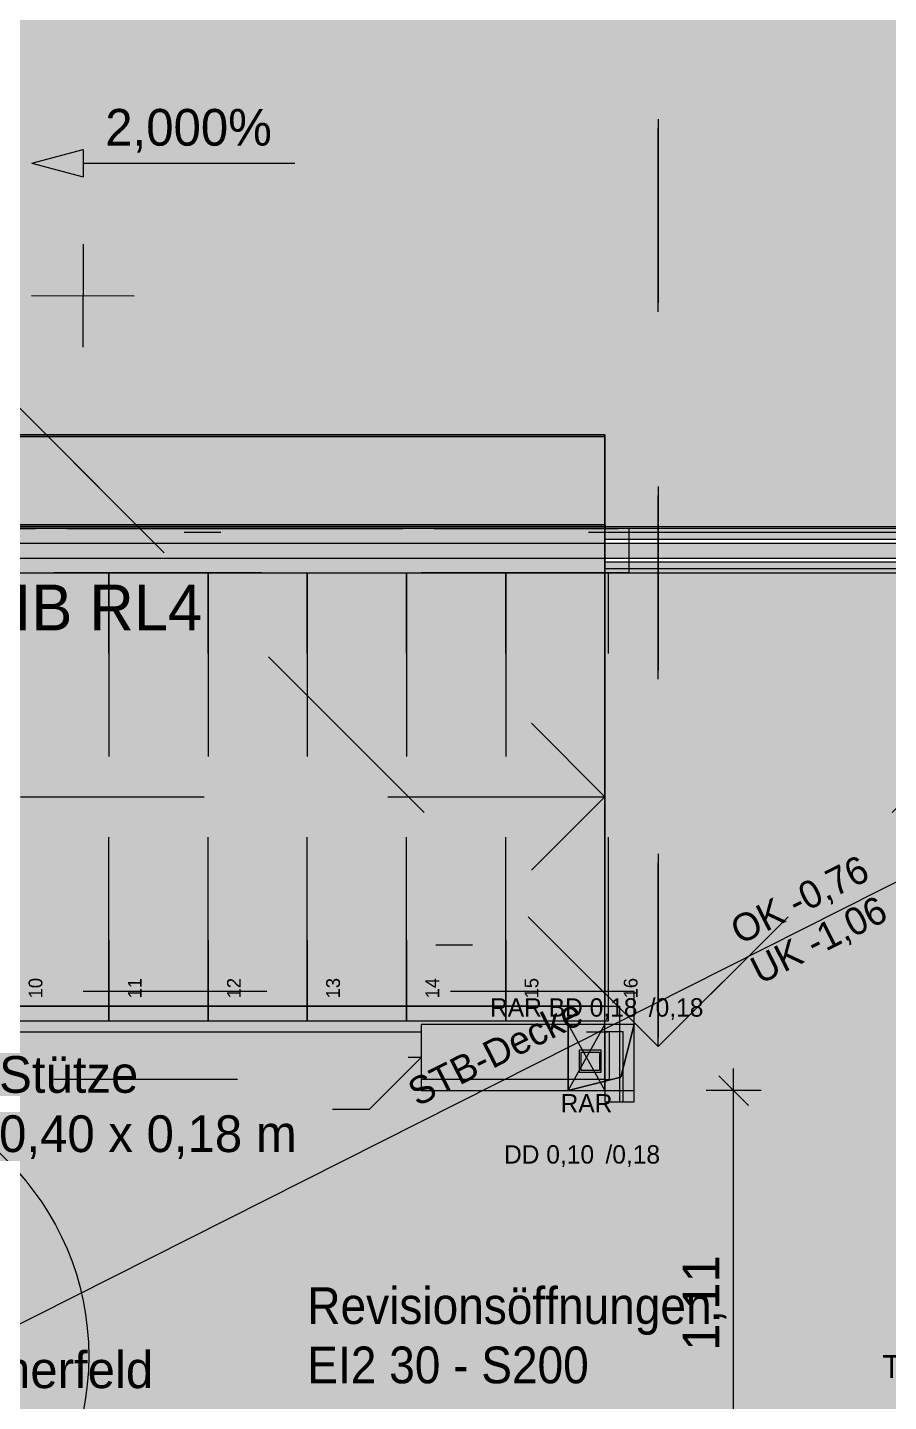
# Model space of a CAD drawing. Header units: metres. Extents: x -3.9 to 83, y -38 to 6.2.
# Drawn here: x 9.273 to 11.617, y -23.366 to -19.626 of the extents above; entities that cross this region are included whole.
import ezdxf

# ---------------------------------------------------------------- set-up
doc = ezdxf.new("R2010")
doc.units = ezdxf.units.M
doc.header["$MEASUREMENT"] = 0
doc.set_wipeout_variables(frame=1)
for name, pattern in [('Achse', [0.004, 0.002, -0.001, 0, -0.001]), ('Schnittlinie', [0.006, 0.003, -0.0015, 0, -0.0015]), ('Strichlinie eng', [0.002, 0.0015, -0.0005]), ('Untersicht', [0.001, 0.0005, -0.0005]), ('Wipeout_Contour', [1, 0, -1])]:
    doc.linetypes.add(name, pattern=pattern)
for name, color, linetype in [('0._EG PP_2_000 Achsraster', 7, 'Continuous'), ('0._EG PP_2_110 Wand Aussen', 7, 'Continuous'), ('0._EG PP_2_140 Brüstung', 7, 'Continuous'), ('0._EG PP_2_150 Stütze', 7, 'Continuous'), ('0._EG PP_2_165 Fassadengestaltung 1 Rankgerüst', 7, 'Continuous'), ('0._EG PP_2_221 Bodenaufbau - Abdichtung', 7, 'Continuous'), ('0._EG PP_2_221 Bodenaufbau - Terrassenbelag', 7, 'Continuous'), ('0._EG PP_2_270 Deckendurchbruchsymbol', 7, 'Continuous'), ('0._EG PP_2_410 Treppe', 7, 'Continuous'), ('0._EG PP_2_520 Fixeinbauten', 7, 'Continuous'), ('0._EG PP_2_611 Entwässerung', 7, 'Continuous'), ('0._EG PP_2_815 Raumbegrenzung', 7, 'Continuous'), ('0._EG PP_2_851 Marker Schnitt', 7, 'Continuous'), ('0._EG PP_2_870 Dokumentation allgemein', 7, 'Continuous'), ('0._EG PP_2_910 Allgemein Bemaßung.x', 7, 'Continuous'), ('0._EG PP_2_915 Allgemein Beschriftung.x', 7, 'Continuous'), ('0._EG PP_2_950 Polierplan Bemaßung', 7, 'Continuous'), ('0._EG PP_2_955 Polierplan Beschriftung', 7, 'Continuous'), ('0._EG PP_2_Gelände_Geländepunkt.verm', 7, 'Continuous')]:
    doc.layers.add(name, color=color, linetype=linetype)
doc.styles.add('ERSTELLTER_STIL_2', font='')
doc.styles.add('ERSTELLTER_STIL_8', font='', dxfattribs={"width": 0.936868})
doc.styles.get('ERSTELLTER_STIL_2').set_extended_font_data('Eurostile')
doc.styles.get('ERSTELLTER_STIL_8').set_extended_font_data('Eurostile')

msp = doc.modelspace()

# ---------------------------------------------------------------- hatches: boundary and pattern name
at = {"layer": '0._EG PP_2_110 Wand Aussen', "linetype": 'Continuous', "lineweight": 13, "true_color": 0xff6400}
for points in [[(12.155, -20.99), (10.845, -20.99), (10.845, -21.02), (12.155, -21.02)], [(12.065, -21.08), (10.845, -21.08), (10.845, -21.11), (12.065, -21.11)]]:
    msp.add_hatch(color=30, dxfattribs=at).paths.add_polyline_path(points)
at = {"layer": '0._EG PP_2_110 Wand Aussen', "linetype": 'Continuous', "lineweight": 13, "true_color": 0xb85600}
msp.add_hatch(color=32, dxfattribs=at).paths.add_polyline_path([(12.105, -21.03), (10.845, -21.03), (10.845, -21.07), (12.105, -21.07)])
at = {"layer": '0._EG PP_2_140 Brüstung', "linetype": 'Continuous', "lineweight": 0, "true_color": 0x000000}
msp.add_hatch(color=18, dxfattribs=at).paths.add_polyline_path([(10.845, -22.36), (10.845, -22.55), (10.895, -22.55), (10.895, -22.36)])
at = {"layer": '0._EG PP_2_150 Stütze', "linetype": 'Continuous', "lineweight": 13, "true_color": 0x3f7f02}
msp.add_hatch(color=76, dxfattribs=at).paths.add_polyline_path([(10.345, -22.52), (10.745, -22.52), (10.745, -22.34), (10.345, -22.34)])
at = {"layer": '0._EG PP_2_270 Deckendurchbruchsymbol', "linetype": 'Continuous', "lineweight": 0, "true_color": 0x000000}
msp.add_hatch(color=18, dxfattribs=at).paths.add_polyline_path([(10.745, -22.52), (10.925, -22.52), (10.925, -22.34), (10.8887, -22.4836)])
at = {"layer": '0._EG PP_2_950 Polierplan Bemaßung', "linetype": 'Continuous', "lineweight": 13, "true_color": 0x6c6cff}
msp.add_hatch(color=171, dxfattribs=at).paths.add_polyline_path([(9.285, -19.995), (9.425, -20.0325), (9.425, -19.9575)])

# ---------------------------------------------------------------- linework, layer by layer
at = {"layer": '0._EG PP_2_110 Wand Aussen', "color": 7, "linetype": 'Continuous', "lineweight": 18, "ltscale": 1000}
for p, q in [((12.145, -21.02), (10.845, -21.02)), ((12.105, -21.03), (10.845, -21.03)), ((10.845, -21.07), (12.095, -21.07)), ((10.845, -21.08), (12.065, -21.08))]:
    msp.add_line(p, q, dxfattribs=at)
at = {"layer": '0._EG PP_2_110 Wand Aussen', "color": 7, "linetype": 'Continuous', "lineweight": 18, "ltscale": 1000, "flags": 128}
for points in [[(12.155, -20.99), (10.845, -20.99)], [(10.845, -20.99), (10.845, -21.02)], [(10.845, -21.02), (10.845, -21.03)], [(10.845, -21.03), (10.845, -21.07)], [(10.845, -21.07), (10.845, -21.08)], [(10.845, -21.08), (10.845, -21.11)], [(10.845, -21.11), (12.065, -21.11)]]:
    msp.add_lwpolyline(points, dxfattribs=at)
at = {"layer": '0._EG PP_2_140 Brüstung', "color": 7, "linetype": 'Untersicht', "lineweight": 18, "ltscale": 1000}
for p, q in [((10.925, -22.25), (8.489, -22.25)), ((10.925, -22.36), (10.925, -22.25)), ((8.5067, -22.29), (10.885, -22.29)), ((10.885, -22.29), (10.885, -22.36))]:
    msp.add_line(p, q, dxfattribs=at)
at = {"layer": '0._EG PP_2_140 Brüstung', "color": 7, "linetype": 'Continuous', "lineweight": 18, "ltscale": 1000}
for p, q in [((10.885, -22.36), (10.885, -22.55)), ((10.925, -22.55), (10.925, -22.36)), ((10.885, -22.55), (10.925, -22.55))]:
    msp.add_line(p, q, dxfattribs=at)
at = {"layer": '0._EG PP_2_140 Brüstung', "color": 8, "linetype": 'Untersicht', "lineweight": 13, "ltscale": 1000, "flags": 128}
for points in [[(10.91, -20.99), (10.91, -21.11)], [(6.795, -22.36), (10.845, -22.36)], [(10.845, -22.36), (10.8566, -22.36)], [(10.845, -22.36), (10.845, -22.49)], [(10.8566, -22.36), (10.8566, -22.49)], [(10.845, -22.49), (6.795, -22.49)], [(10.845, -22.49), (10.8566, -22.49)]]:
    msp.add_lwpolyline(points, dxfattribs=at)
at = {"layer": '0._EG PP_2_140 Brüstung', "color": 255, "linetype": 'Untersicht', "lineweight": 0, "ltscale": 1000, "flags": 128}
msp.add_lwpolyline([(10.845, -22.36), (10.845, -22.55), (10.895, -22.55), (10.895, -22.36)], close=True, dxfattribs=at)
at = {"layer": '0._EG PP_2_150 Stütze', "color": 7, "linetype": 'Continuous', "lineweight": 18, "ltscale": 1000, "flags": 128}
msp.add_lwpolyline([(10.345, -22.52), (10.745, -22.52), (10.745, -22.34), (10.345, -22.34)], close=True, dxfattribs=at)
at = {"layer": '0._EG PP_2_221 Bodenaufbau - Abdichtung', "color": 171, "linetype": 'Untersicht', "lineweight": 13, "ltscale": 1000, "true_color": 0x6c6cff, "flags": 128}
for points in [[(10.99, -14.875), (10.99, -22.4)], [(10.99, -22.4), (10.99, -14.875)], [(10.99, -22.4), (13.395, -19.995)], [(13.395, -19.995), (10.99, -22.4)]]:
    msp.add_lwpolyline(points, dxfattribs=at)
at = {"layer": '0._EG PP_2_221 Bodenaufbau - Terrassenbelag', "color": 7, "linetype": 'Continuous', "lineweight": 18, "ltscale": 1000, "flags": 128}
for points in [[(10.845, -20.735), (5.435, -20.735)], [(6.92, -20.735), (10.845, -20.735)], [(10.845, -22.29), (6.92, -22.29)], [(6.92, -22.29), (10.845, -22.29)]]:
    msp.add_lwpolyline(points, dxfattribs=at)
at = {"layer": '0._EG PP_2_270 Deckendurchbruchsymbol', "color": 7, "linetype": 'Strichlinie eng', "lineweight": 13, "ltscale": 1000}
for p, q in [((10.745, -22.52), (10.845, -22.34)), ((10.745, -22.34), (10.845, -22.52))]:
    msp.add_line(p, q, dxfattribs=at)
at = {"layer": '0._EG PP_2_270 Deckendurchbruchsymbol', "color": 7, "linetype": 'Strichlinie eng', "lineweight": 13, "ltscale": 1000, "flags": 128}
msp.add_lwpolyline([(10.845, -22.52), (10.845, -22.34), (10.745, -22.34), (10.745, -22.52)], close=True, dxfattribs=at)
at = {"layer": '0._EG PP_2_270 Deckendurchbruchsymbol', "color": 7, "linetype": 'Continuous', "lineweight": 13, "ltscale": 1000, "flags": 128}
for points in [[(10.8887, -22.4836), (10.925, -22.34), (10.745, -22.34), (10.745, -22.52)], [(10.745, -22.52), (10.925, -22.52), (10.925, -22.34), (10.8887, -22.4836)]]:
    msp.add_lwpolyline(points, close=True, dxfattribs=at)
at = {"layer": '0._EG PP_2_410 Treppe', "color": 7, "linetype": 'Untersicht', "lineweight": 18, "ltscale": 1000}
for p, q in [((9.495, -21.11), (9.225, -21.11)), ((9.495, -22.33), (9.495, -21.11)), ((9.765, -21.11), (9.495, -21.11)), ((9.495, -21.11), (9.495, -22.33)), ((9.765, -22.33), (9.765, -21.11)), ((10.035, -21.11), (9.765, -21.11)), ((9.765, -21.11), (9.765, -22.33)), ((10.035, -22.33), (10.035, -21.11)), ((10.305, -21.11), (10.035, -21.11)), ((10.035, -21.11), (10.035, -22.33)), ((10.305, -22.33), (10.305, -21.11)), ((10.575, -21.11), (10.305, -21.11)), ((10.305, -21.11), (10.305, -22.33)), ((10.575, -22.33), (10.575, -21.11)), ((10.575, -21.11), (10.575, -22.33)), ((10.845, -21.11), (10.575, -21.11)), ((10.855, -21.11), (10.845, -21.11)), ((10.855, -22.33), (10.855, -21.11)), ((9.225, -22.33), (9.495, -22.33)), ((9.495, -22.33), (9.765, -22.33)), ((9.765, -22.33), (10.035, -22.33)), ((10.035, -22.33), (10.305, -22.33)), ((10.305, -22.33), (10.575, -22.33)), ((10.575, -22.33), (10.845, -22.33)), ((10.845, -22.33), (10.855, -22.33))]:
    msp.add_line(p, q, dxfattribs=at)
at = {"layer": '0._EG PP_2_410 Treppe', "color": 7, "linetype": 'Untersicht', "lineweight": 13, "ltscale": 1000}
for p, q in [((10.845, -21.72), (10.645, -21.52)), ((8.2544, -21.72), (10.575, -21.72)), ((10.575, -21.72), (10.845, -21.72)), ((10.645, -21.92), (10.845, -21.72))]:
    msp.add_line(p, q, dxfattribs=at)
at = {"layer": '0._EG PP_2_520 Fixeinbauten', "color": 8, "linetype": 'Continuous', "lineweight": 13, "ltscale": 1000, "flags": 128}
msp.add_lwpolyline([(10.845, -22.29), (10.845, -20.74), (6.795, -20.74), (6.795, -20.99), (7.165, -20.99), (7.165, -22.29)], close=True, dxfattribs=at)
at = {"layer": '0._EG PP_2_611 Entwässerung', "color": 171, "linetype": 'Continuous', "lineweight": 13, "ltscale": 1000, "true_color": 0x6c6cff, "flags": 128}
for points in [[(10.775, -22.47), (10.835, -22.47), (10.835, -22.41), (10.775, -22.41)], [(10.78, -22.415), (10.83, -22.415), (10.83, -22.465), (10.78, -22.465)]]:
    msp.add_lwpolyline(points, close=True, dxfattribs=at)
at = {"layer": '0._EG PP_2_851 Marker Schnitt', "color": 7, "linetype": 'Schnittlinie', "lineweight": 13, "ltscale": 1000}
msp.add_line((5.8845, -22.1233), (19.85, -22.1233), dxfattribs=at)
at = {"layer": '0._EG PP_2_870 Dokumentation allgemein', "color": 190, "linetype": 'Continuous', "lineweight": 0, "ltscale": 1000, "true_color": 0x9900ff}
msp.add_circle((8.69, -23.243), 0.75, dxfattribs=at)
at = {"layer": '0._EG PP_2_950 Polierplan Bemaßung', "color": 171, "linetype": 'Continuous', "lineweight": 13, "ltscale": 1000, "true_color": 0x6c6cff}
for p, q in [((9.285, -19.995), (9.425, -19.9575)), ((9.425, -19.9575), (9.425, -20.0325)), ((9.285, -19.995), (9.425, -20.0325)), ((9.425, -19.995), (9.485, -19.995)), ((9.485, -19.995), (10.0013, -19.995))]:
    msp.add_line(p, q, dxfattribs=at)
at = {"layer": '0._EG PP_2_950 Polierplan Bemaßung', "color": 6, "linetype": 'Continuous', "lineweight": 13, "ltscale": 1000, "true_color": 0xfb02fe}
for p, q in [((11.2355, -22.56), (11.1555, -22.48)), ((11.1955, -22.52), (11.1955, -22.46)), ((11.2705, -22.52), (11.1205, -22.52)), ((11.1955, -23.63), (11.1955, -22.52))]:
    msp.add_line(p, q, dxfattribs=at)
at = {"layer": '0._EG PP_2_955 Polierplan Beschriftung', "color": 7, "linetype": 'Continuous', "lineweight": 13, "ltscale": 1000}
for p, q in [((10.345, -22.43), (10.2036, -22.5714)), ((10.345, -22.43), (10.3097, -22.43)), ((10.345, -22.43), (10.345, -22.4654)), ((10.2036, -22.5714), (10.1036, -22.5714))]:
    msp.add_line(p, q, dxfattribs=at)
at = {"layer": '0._EG PP_2_Gelände_Geländepunkt.verm', "color": 8, "linetype": 'Continuous', "lineweight": 0, "ltscale": 1000}
for p, q in [((9.4248, -20.2156), (9.4235, -20.4956)), ((9.2841, -20.355), (9.5641, -20.3562))]:
    msp.add_line(p, q, dxfattribs=at)

# ---------------------------------------------------------------- texts
at = {"layer": '0._EG PP_2_270 Deckendurchbruchsymbol', "color": 1, "linetype": 'Continuous', "lineweight": 0, "char_height": 0.05, "style": 'ERSTELLTER_STIL_2'}
for s, insert, attachment_point in [('\\A1;{\\pqc;\\pt0;\\fEurostile|b0|i0|c0|p0;\\W1.000000;RAR BD 0,18\\fEurostile|b0|i0|c0|p0;\\W1.000000;\\A1{\\H.66x;\\S^  ;}\\fEurostile|b0|i0|c0|p0;\\W1.000000; /0,18\\fEurostile|b0|i0|c0|p0;\\W1.000000;\\A1{\\H.66x;\\S^  ;}\\fEurostile|b0|i0|c0|p0;\\W1.000000;\\fEurostile|b0|i0|c0|p0;\\W1.000000;\\A1{\\H.66x;\\S^  ;}}', (10.835, -22.3331), 8), ('\\A1;{\\pqc;\\pt0;\\fEurostile|b0|i0|c0|p0;\\W1.000000;RAR}', (10.795, -22.5294), 2), ('\\A1;{\\pqc;\\pt0;\\fEurostile|b0|i0|c0|p0;\\W1.000000;DD 0,10\\fEurostile|b0|i0|c0|p0;\\W1.000000;\\A1{\\H.66x;\\S^  ;}\\fEurostile|b0|i0|c0|p0;\\W1.000000; /0,18\\fEurostile|b0|i0|c0|p0;\\W1.000000;\\A1{\\H.66x;\\S^  ;}\\fEurostile|b0|i0|c0|p0;\\W1.000000;\\fEurostile|b0|i0|c0|p0;\\W1.000000;\\A1{\\H.66x;\\S^  ;}}', (10.795, -22.7331), 8)]:
    msp.add_mtext(s, dxfattribs=dict(at, insert=insert, attachment_point=attachment_point))
at = {"layer": '0._EG PP_2_410 Treppe', "color": 7, "linetype": 'Continuous', "lineweight": 13, "char_height": 0.0375, "attachment_point": 4, "rotation": 90, "style": 'ERSTELLTER_STIL_2'}
for s, insert in [('\\A1;{\\pql;\\fEurostile|b0|i0|c0|p0;\\W1.000000;10}', (9.2953, -22.269)), ('\\A1;{\\pql;\\fEurostile|b0|i0|c0|p0;\\W1.000000;11}', (9.5653, -22.269)), ('\\A1;{\\pql;\\fEurostile|b0|i0|c0|p0;\\W1.000000;12}', (9.8352, -22.269)), ('\\A1;{\\pql;\\fEurostile|b0|i0|c0|p0;\\W1.000000;13}', (10.1053, -22.269)), ('\\A1;{\\pql;\\fEurostile|b0|i0|c0|p0;\\W1.000000;14}', (10.3753, -22.269)), ('\\A1;{\\pql;\\fEurostile|b0|i0|c0|p0;\\W1.000000;15}', (10.6455, -22.269)), ('\\A1;{\\pql;\\fEurostile|b0|i0|c0|p0;\\W1.000000;16}', (10.9153, -22.269))]:
    msp.add_mtext(s, dxfattribs=dict(at, insert=insert))
at = {"layer": '0._EG PP_2_910 Allgemein Bemaßung.x', "color": 7, "linetype": 'Continuous', "lineweight": 13, "insert": (11.6003, -23.2713), "char_height": 0.0625, "attachment_point": 4, "style": 'ERSTELLTER_STIL_2'}
msp.add_mtext('\\A1;{\\pql;\\fEurostile|b0|i0|c0|p0;\\W1.000000;TOP 02/01}', dxfattribs=at)
at = {"layer": '0._EG PP_2_915 Allgemein Beschriftung.x', "color": 7, "linetype": 'Continuous', "lineweight": 13, "insert": (8.9821, -21.2689), "char_height": 0.125, "attachment_point": 8, "style": 'ERSTELLTER_STIL_2'}
msp.add_mtext('\\A1;{\\pqc;\\fEurostile|b0|i0|c0|p0;\\W1.000000;H\\fEurostile|b0|i0|c0|p0;\\W1.000000;andlauf lt. OIB RL4}', dxfattribs=at)
at = {"layer": '0._EG PP_2_915 Allgemein Beschriftung.x', "color": 7, "linetype": 'Continuous', "lineweight": 13, "insert": (10.035, -23.3181), "char_height": 0.1, "width": 1.190625, "attachment_point": 7, "line_spacing_factor": 0.968182, "style": 'ERSTELLTER_STIL_8'}
msp.add_mtext('\\A1;{\\pql;\\fEurostile|b0|i0|c0|p0;\\W0.936868;R\\fEurostile|b0|i0|c0|p0;\\W0.936868;evisionsöffnungen EI2 30 - S200}', dxfattribs=at)
at = {"layer": '0._EG PP_2_950 Polierplan Bemaßung', "color": 171, "linetype": 'Continuous', "lineweight": 13, "true_color": 0x6c6cff, "insert": (9.485, -19.966), "char_height": 0.1, "attachment_point": 7, "style": 'ERSTELLTER_STIL_2'}
msp.add_mtext('\\A1;{\\pql;\\fEurostile|b0|i0|c0|p0;\\W1.000000;2,000\\fEurostile|b0|i0|c0|p0;\\W1.000000;%}', dxfattribs=at)
at = {"layer": '0._EG PP_2_950 Polierplan Bemaßung', "color": 76, "linetype": 'Continuous', "lineweight": 13, "true_color": 0x3f7f02, "insert": (11.2278, -22.1541), "char_height": 0.075, "attachment_point": 4, "rotation": 26.7669, "line_spacing_factor": 0.968161, "style": 'ERSTELLTER_STIL_2'}
msp.add_mtext('\\A1;{\\pql;\\fEurostile|b0|i0|c0|p0;\\W1.000000;OK \\fEurostile|b0|i0|c0|p0;\\W1.000000;\\fEurostile|b0|i0|c0|p0;\\W1.000000;-0,76\\fEurostile|b0|i0|c0|p0;\\W1.000000;\\A1{\\H.66x;\\S^  ;}\\fEurostile|b0|i0|c0|p0;\\W1.000000;\\fEurostile|b0|i0|c0|p0;\\W1.000000;\\P\\pql;\\fEurostile|b0|i0|c0|p0;\\W1.000000;UK \\fEurostile|b0|i0|c0|p0;\\W1.000000;\\fEurostile|b0|i0|c0|p0;\\W1.000000;-1,06\\fEurostile|b0|i0|c0|p0;\\W1.000000;\\A1{\\H.66x;\\S^  ;}\\fEurostile|b0|i0|c0|p0;\\W1.000000;\\fEurostile|b0|i0|c0|p0;\\W1.000000;}', dxfattribs=at)
at = {"layer": '0._EG PP_2_950 Polierplan Bemaßung', "color": 76, "linetype": 'Continuous', "lineweight": 13, "true_color": 0x3f7f02, "insert": (10.3554, -22.6063), "char_height": 0.075, "attachment_point": 4, "rotation": 26.7669, "style": 'ERSTELLTER_STIL_2'}
msp.add_mtext('\\A1;{\\pql;\\fEurostile|b0|i0|c0|p0;\\W1.000000;\\fEurostile|b0|i0|c0|p0;\\W1.000000;\\fEurostile|b0|i0|c0|p0;\\W1.000000;STB-Decke\\fEurostile|b0|i0|c0|p0;\\W1.000000;\\A1{\\H.66x;\\S^  ;}\\fEurostile|b0|i0|c0|p0;\\W1.000000;\\fEurostile|b0|i0|c0|p0;\\W1.000000;\\P\\pql;\\fEurostile|b0|i0|c0|p0;\\W1.000000;\\fEurostile|b0|i0|c0|p0;\\W1.000000;\\fEurostile|b0|i0|c0|p0;\\W1.000000;\\fEurostile|b0|i0|c0|p0;\\W1.000000;\\A1{\\H.66x;\\S^  ;}\\fEurostile|b0|i0|c0|p0;\\W1.000000;\\fEurostile|b0|i0|c0|p0;\\W1.000000;}', dxfattribs=at)
at = {"layer": '0._EG PP_2_950 Polierplan Bemaßung', "color": 6, "linetype": 'Continuous', "lineweight": 13, "true_color": 0xfb02fe, "insert": (11.1755, -23.2282), "char_height": 0.1, "width": 0.306373, "attachment_point": 7, "rotation": 90, "style": 'ERSTELLTER_STIL_2'}
msp.add_mtext('\\A1;{\\pql;\\fEurostile|b0|i0|c0|p0;\\W1.000000;1,11}', dxfattribs=at)
at = {"layer": '0._EG PP_2_950 Polierplan Bemaßung', "color": 7, "linetype": 'Continuous', "lineweight": 13, "insert": (8.4111, -23.36), "char_height": 0.1, "attachment_point": 7, "style": 'ERSTELLTER_STIL_2'}
msp.add_mtext('\\A1;{\\pql;\\fEurostile|b0|i0|c0|p0;\\W1.000000;Aufzug Bedienerfeld}', dxfattribs=at)
at = {"layer": '0._EG PP_2_955 Polierplan Beschriftung', "color": 7, "linetype": 'Continuous', "lineweight": 13, "insert": (9.196, -22.5658), "char_height": 0.1, "attachment_point": 4, "line_spacing_factor": 0.968161, "style": 'ERSTELLTER_STIL_2'}
msp.add_mtext('\\A1;{\\pql;\\fEurostile|b0|i0|c0|p0;\\W1.000000;Stütze\\P\\pql;\\fEurostile|b0|i0|c0|p0;\\W1.000000;0,40\\fEurostile|b0|i0|c0|p0;\\W1.000000; x \\fEurostile|b0|i0|c0|p0;\\W1.000000;0,18\\fEurostile|b0|i0|c0|p0;\\W1.000000; m}', dxfattribs=at)

# ---------------------------------------------------------------- next in the draw order: wipeouts: each hides what was drawn before it
at = {"color": 254, "linetype": 'Wipeout_Contour', "lineweight": 0, "ltscale": 92.684517}
msp.add_wipeout([(10.845, -20.99), (8.535, -20.99), (8.535, -21.02), (10.845, -21.02)], dxfattribs=at).dxf.layer = '0._EG PP_2_140 Brüstung'
at = {"color": 254, "linetype": 'Wipeout_Contour', "lineweight": 0, "ltscale": 93.011022}
msp.add_wipeout([(8.535, -21.11), (10.845, -21.11), (10.845, -21.08), (8.535, -21.08)], dxfattribs=at).dxf.layer = '0._EG PP_2_140 Brüstung'

# ---------------------------------------------------------------- next in the draw order: linework, layer by layer
at = {"layer": '0._EG PP_2_000 Achsraster', "color": 5, "linetype": 'Achse', "lineweight": 0, "ltscale": 1000}
msp.add_line((-1.5, -21), (21, -21), dxfattribs=at)
at = {"layer": '0._EG PP_2_140 Brüstung', "color": 8, "linetype": 'Untersicht', "lineweight": 13, "ltscale": 1000, "flags": 128}
for points in [[(6.6539, -20.99), (10.845, -20.99)], [(6.795, -20.99), (10.845, -20.99)], [(6.795, -20.99), (10.845, -20.99)], [(8.3807, -20.99), (10.91, -20.99)], [(10.845, -21.11), (6.6539, -21.11)], [(10.845, -21.11), (6.795, -21.11)], [(10.845, -21.11), (6.795, -21.11)], [(10.91, -21.11), (8.3807, -21.11)]]:
    msp.add_lwpolyline(points, dxfattribs=at)
at = {"layer": '0._EG PP_2_140 Brüstung', "color": 7, "linetype": 'Continuous', "lineweight": 18, "ltscale": 1000, "flags": 128}
for points in [[(10.845, -20.99), (8.535, -20.99)], [(8.535, -21.11), (10.845, -21.11)]]:
    msp.add_lwpolyline(points, dxfattribs=at)
at = {"layer": '0._EG PP_2_165 Fassadengestaltung 1 Rankgerüst', "color": 7, "linetype": 'Continuous', "lineweight": 13, "ltscale": 1000}
for p, q in [((10.8461, -20.98), (6.7941, -20.98)), ((10.8461, -20.98), (6.7941, -20.98)), ((9.3263, -20.984), (9.2256, -20.984)), ((9.3263, -20.985), (9.2256, -20.985)), ((9.3258, -20.984), (9.3258, -20.985)), ((9.427, -20.984), (9.3263, -20.984)), ((9.3263, -20.984), (9.3263, -20.985)), ((9.427, -20.985), (9.3263, -20.985)), ((9.3269, -20.984), (9.3269, -20.985)), ((9.4281, -20.984), (9.427, -20.984)), ((9.427, -20.984), (9.427, -20.985)), ((9.4281, -20.985), (9.427, -20.985)), ((9.4276, -20.984), (9.4276, -20.985)), ((9.5288, -20.984), (9.4281, -20.984)), ((9.4281, -20.984), (9.4281, -20.985)), ((9.5288, -20.985), (9.4281, -20.985)), ((9.5283, -20.984), (9.5283, -20.985)), ((9.6295, -20.984), (9.5288, -20.984)), ((9.5288, -20.984), (9.5288, -20.985)), ((9.6295, -20.985), (9.5288, -20.985)), ((9.5294, -20.984), (9.5294, -20.985)), ((9.6306, -20.984), (9.6295, -20.984)), ((9.6295, -20.984), (9.6295, -20.985)), ((9.6306, -20.985), (9.6295, -20.985)), ((9.6301, -20.984), (9.6301, -20.985)), ((9.7313, -20.984), (9.6306, -20.984)), ((9.6306, -20.984), (9.6306, -20.985)), ((9.7313, -20.985), (9.6306, -20.985)), ((9.7308, -20.984), (9.7308, -20.985)), ((9.832, -20.984), (9.7313, -20.984)), ((9.7313, -20.984), (9.7313, -20.985)), ((9.832, -20.985), (9.7313, -20.985)), ((9.7319, -20.984), (9.7319, -20.985)), ((9.8331, -20.984), (9.832, -20.984)), ((9.832, -20.984), (9.832, -20.985)), ((9.8331, -20.985), (9.832, -20.985)), ((9.8326, -20.984), (9.8326, -20.985)), ((9.9338, -20.984), (9.8331, -20.984)), ((9.8331, -20.984), (9.8331, -20.985)), ((9.9338, -20.985), (9.8331, -20.985)), ((9.9333, -20.984), (9.9333, -20.985)), ((10.0345, -20.984), (9.9338, -20.984)), ((9.9338, -20.984), (9.9338, -20.985)), ((10.0345, -20.985), (9.9338, -20.985)), ((9.9344, -20.984), (9.9344, -20.985)), ((10.0356, -20.984), (10.0345, -20.984)), ((10.0345, -20.984), (10.0345, -20.985)), ((10.0356, -20.985), (10.0345, -20.985)), ((10.0351, -20.984), (10.0351, -20.985)), ((10.1363, -20.984), (10.0356, -20.984)), ((10.0356, -20.984), (10.0356, -20.985)), ((10.1363, -20.985), (10.0356, -20.985)), ((10.1358, -20.984), (10.1358, -20.985)), ((10.237, -20.984), (10.1363, -20.984)), ((10.1363, -20.984), (10.1363, -20.985)), ((10.237, -20.985), (10.1363, -20.985)), ((10.1369, -20.984), (10.1369, -20.985)), ((10.2381, -20.984), (10.237, -20.984)), ((10.237, -20.984), (10.237, -20.985)), ((10.2381, -20.985), (10.237, -20.985)), ((10.2376, -20.984), (10.2376, -20.985)), ((10.3388, -20.984), (10.2381, -20.984)), ((10.2381, -20.984), (10.2381, -20.985)), ((10.3388, -20.985), (10.2381, -20.985)), ((10.3383, -20.984), (10.3383, -20.985)), ((10.4395, -20.984), (10.3388, -20.984)), ((10.3388, -20.984), (10.3388, -20.985)), ((10.4395, -20.985), (10.3388, -20.985)), ((10.3394, -20.984), (10.3394, -20.985)), ((10.4406, -20.984), (10.4395, -20.984)), ((10.4395, -20.984), (10.4395, -20.985)), ((10.4406, -20.985), (10.4395, -20.985)), ((10.4401, -20.984), (10.4401, -20.985)), ((10.5413, -20.984), (10.4406, -20.984)), ((10.4406, -20.984), (10.4406, -20.985)), ((10.5413, -20.985), (10.4406, -20.985)), ((10.5408, -20.984), (10.5408, -20.985)), ((10.642, -20.984), (10.5413, -20.984)), ((10.5413, -20.984), (10.5413, -20.985)), ((10.642, -20.985), (10.5413, -20.985)), ((10.5419, -20.984), (10.5419, -20.985)), ((10.6431, -20.984), (10.642, -20.984)), ((10.642, -20.984), (10.642, -20.985)), ((10.6431, -20.985), (10.642, -20.985)), ((10.6426, -20.984), (10.6426, -20.985)), ((10.7438, -20.984), (10.6431, -20.984)), ((10.6431, -20.984), (10.6431, -20.985)), ((10.7438, -20.985), (10.6431, -20.985)), ((10.7433, -20.984), (10.7433, -20.985)), ((10.8445, -20.984), (10.7438, -20.984)), ((10.7438, -20.984), (10.7438, -20.985)), ((10.8445, -20.985), (10.7438, -20.985)), ((10.7444, -20.984), (10.7444, -20.985)), ((10.8451, -20.984), (10.8445, -20.984)), ((10.8445, -20.984), (10.8445, -20.985)), ((10.8451, -20.985), (10.8445, -20.985)), ((10.8451, -20.984), (10.8451, -20.985)), ((10.8461, -20.984), (10.8451, -20.984)), ((10.8461, -20.985), (10.8451, -20.985)), ((10.8461, -20.98), (10.8461, -20.99)), ((10.8461, -20.98), (10.8461, -20.99)), ((10.8461, -20.984), (10.8461, -20.985)), ((10.8461, -20.99), (6.7941, -20.99)), ((10.8461, -20.99), (6.7941, -20.99))]:
    msp.add_line(p, q, dxfattribs=at)
at = {"layer": '0._EG PP_2_221 Bodenaufbau - Terrassenbelag', "color": 7, "linetype": 'Continuous', "lineweight": 18, "ltscale": 1000, "flags": 128}
for points in [[(10.845, -20.985), (10.845, -20.735)], [(12.19, -20.985), (10.845, -20.985)], [(10.845, -21.0987), (12.065, -21.0987)], [(10.845, -22.29), (10.845, -21.0987)]]:
    msp.add_lwpolyline(points, dxfattribs=at)

# ---------------------------------------------------------------- next in the draw order: wipeouts: each hides what was drawn before it
at = {"color": 254, "linetype": 'Wipeout_Contour', "lineweight": 0, "ltscale": 92.756723}
msp.add_wipeout([(10.845, -21.02), (8.535, -21.02), (8.535, -21.03), (10.845, -21.03)], dxfattribs=at).dxf.layer = '0._EG PP_2_140 Brüstung'
at = {"color": 254, "linetype": 'Wipeout_Contour', "lineweight": 0, "ltscale": 92.938116}
msp.add_wipeout([(8.535, -21.08), (10.845, -21.08), (10.845, -21.07), (8.535, -21.07)], dxfattribs=at).dxf.layer = '0._EG PP_2_140 Brüstung'

# ---------------------------------------------------------------- next in the draw order: wipeouts: each hides what was drawn before it
at = {"color": 254, "linetype": 'Wipeout_Contour', "lineweight": 0, "ltscale": 92.847904}
msp.add_wipeout([(10.845, -21.03), (8.535, -21.03), (8.535, -21.07), (10.845, -21.07)], dxfattribs=at).dxf.layer = '0._EG PP_2_140 Brüstung'

# ---------------------------------------------------------------- next in the draw order: hatches: boundary and pattern name
at = {"layer": '0._EG PP_2_221 Bodenaufbau - Terrassenbelag', "linetype": 'Continuous', "lineweight": 0, "true_color": 0x111111}
for points in [[(5.435, -20.735), (10.845, -20.735), (10.845, -20.985), (12.19, -20.985), (12.19, -21.29), (12.46, -21.29), (12.46, -21.16), (12.58, -21.16), (12.58, -21.29), (13.63, -21.29), (13.63, -16.585), (15.075, -16.585), (15.075, -15.075), (12.785, -15.075), (12.785, -15.205), (12.665, -15.205), (12.665, -15.075), (12.37, -15.075), (12.37, -15.28), (12.29, -15.28), (12.29, -19.545), (5.435, -19.545)], [(6.92, -20.735), (5.435, -20.735), (5.435, -23.7911), (10.035, -23.79), (10.035, -23.63), (10.96, -23.63), (10.96, -23.79), (12.335, -23.7912), (12.335, -22.56), (12.065, -22.56), (12.065, -21.0987), (10.845, -21.0987), (10.845, -22.29), (6.92, -22.29)]]:
    msp.add_hatch(color=250, dxfattribs=at).paths.add_polyline_path(points)
at = {"layer": '0._EG PP_2_221 Bodenaufbau - Terrassenbelag', "linetype": 'Continuous', "lineweight": 13, "true_color": 0xaaaaaa}
msp.add_hatch(color=253, dxfattribs=at).paths.add_polyline_path([(6.92, -20.735), (6.92, -22.29), (10.845, -22.29), (10.845, -20.735)])

# ---------------------------------------------------------------- next in the draw order: linework, layer by layer
at = {"layer": '0._EG PP_2_140 Brüstung', "color": 7, "linetype": 'Continuous', "lineweight": 18, "ltscale": 1000, "flags": 128}
for points in [[(10.845, -20.99), (10.845, -21.02)], [(10.845, -21.02), (10.845, -21.03)], [(10.845, -21.03), (10.845, -21.07)], [(10.845, -21.07), (10.845, -21.08)], [(10.845, -21.08), (10.845, -21.11)]]:
    msp.add_lwpolyline(points, dxfattribs=at)
at = {"layer": '0._EG PP_2_140 Brüstung', "color": 8, "linetype": 'Untersicht', "lineweight": 13, "ltscale": 1000, "flags": 128}
msp.add_lwpolyline([(10.845, -20.99), (10.845, -21.11)], dxfattribs=at)
msp.add_lwpolyline([(10.845, -20.99), (10.845, -21.11)], dxfattribs=at)
msp.add_lwpolyline([(10.845, -20.99), (10.845, -21.11)], dxfattribs=at)
at = {"layer": '0._EG PP_2_140 Brüstung', "color": 7, "linetype": 'Continuous', "lineweight": 18, "ltscale": 1000, "flags": 128}
msp.add_lwpolyline([(10.845, -21.07), (10.845, -21.03), (6.795, -21.03), (6.795, -21.07)], close=True, dxfattribs=at)
at = {"layer": '0._EG PP_2_221 Bodenaufbau - Abdichtung', "color": 171, "linetype": 'Untersicht', "lineweight": 13, "ltscale": 1000, "true_color": 0x6c6cff, "flags": 128}
for points in [[(10.99, -22.4), (8.585, -19.995)], [(8.585, -19.995), (10.99, -22.4)]]:
    msp.add_lwpolyline(points, dxfattribs=at)
at = {"layer": '0._EG PP_2_221 Bodenaufbau - Terrassenbelag', "color": 7, "linetype": 'Continuous', "lineweight": 18, "ltscale": 1000, "flags": 128}
msp.add_lwpolyline([(10.845, -20.735), (10.845, -22.29)], dxfattribs=at)
at = {"layer": '0._EG PP_2_815 Raumbegrenzung', "color": 8, "linetype": 'Continuous', "lineweight": 13, "ltscale": 1000, "flags": 128}
msp.add_lwpolyline([(5.435, -21.295), (5.435, -21.11), (6.795, -21.11), (6.795, -22.52), (7.295, -22.52), (7.295, -22.36), (10.345, -22.36), (10.345, -22.52), (10.845, -22.52), (10.845, -20.98)], dxfattribs=at)
at = {"layer": '0._EG PP_2_950 Polierplan Bemaßung', "color": 76, "linetype": 'Continuous', "lineweight": 13, "ltscale": 1000, "true_color": 0x3f7f02}
msp.add_line((7.875, -23.85), (14.6603, -20.4274), dxfattribs=at)

doc.saveas('drawing.dxf')
